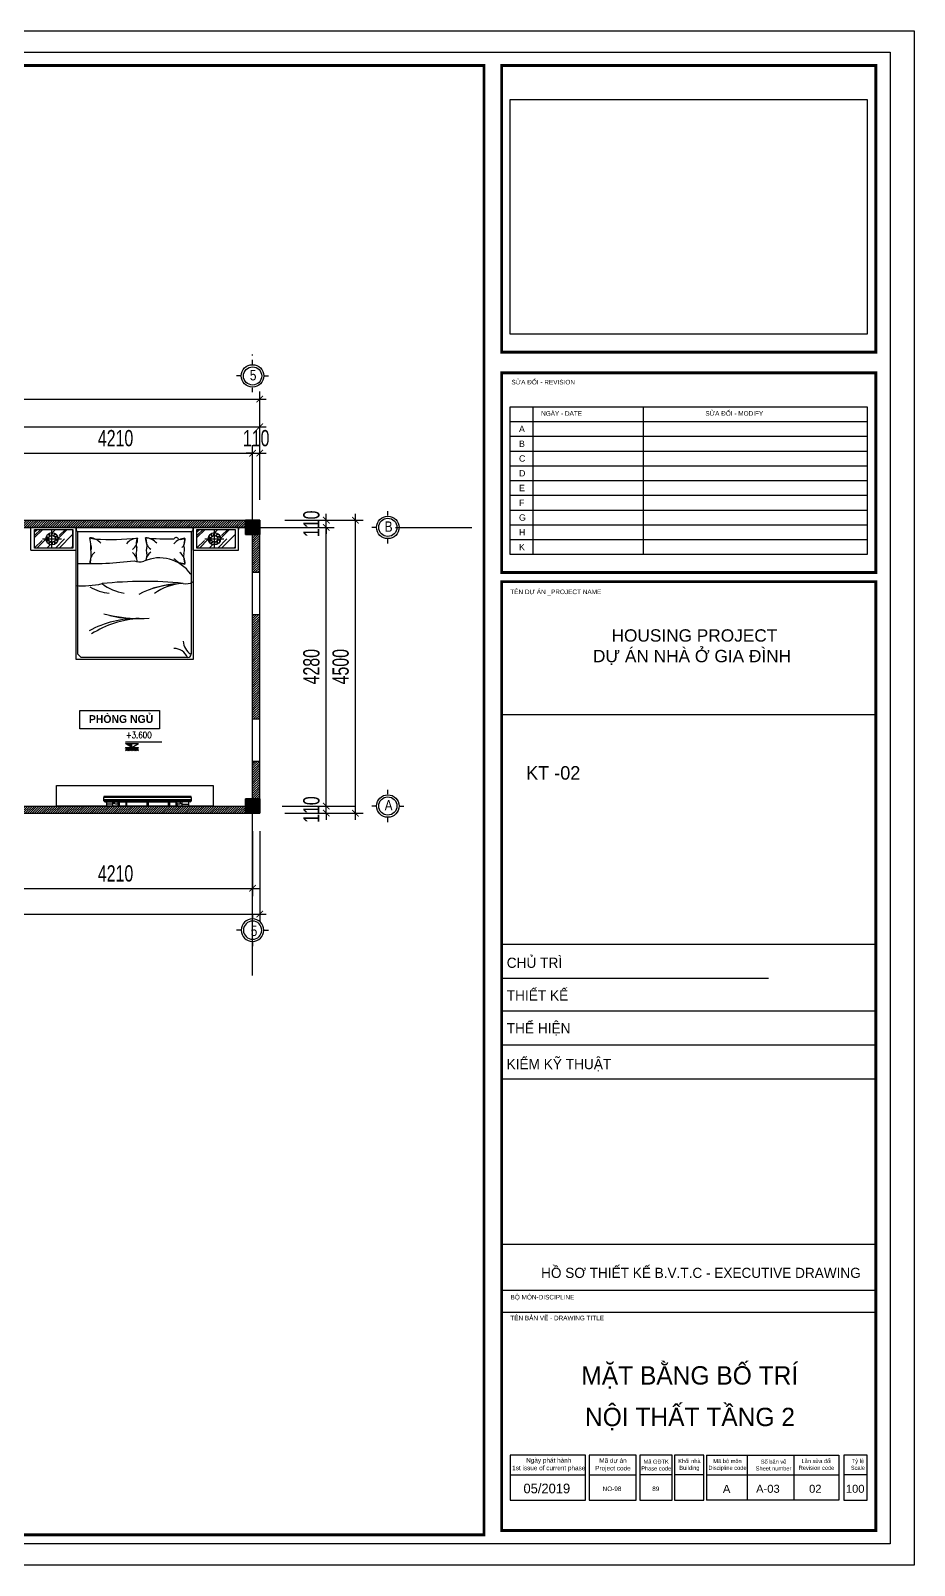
# Model space of a CAD drawing. Header units: inches. Extents: x 442278 to 842836, y -356313 to 59457.
# Drawn here: x 579833 to 593407, y -306881 to -283309 of the extents above; entities that cross this region are included whole.
import ezdxf
from ezdxf.enums import TextEntityAlignment as Align

# ---------------------------------------------------------------- set-up
doc = ezdxf.new("R2010")
doc.units = ezdxf.units.IN
doc.header["$LTSCALE"] = 250
doc.header["$MEASUREMENT"] = 0
doc.linetypes.add('CENTER', pattern=[50.8, 31.75, -6.35, 6.35, -6.35])
for name, color, linetype in [('-KHAO-5000-TEXT', 7, 'Continuous'), ('3', 9, 'Continuous'), ('blogmythuat.com', 2, 'Continuous'), ('cotcaodo', 37, 'Continuous'), ('damvua', 7, 'Continuous'), ('DIM', 8, 'Continuous'), ('gsgsdfg', 31, 'Continuous'), ('HACTH250', 250, 'Continuous'), ('khungbve', 7, 'Continuous'), ('LA.DIM', 251, 'Continuous'), ('netcat', 32, 'Continuous'), ('NETMANH', 44, 'Continuous'), ('NETTHAY', 8, 'Continuous'), ('NTHAY', 8, 'Continuous'), ('t', 153, 'Continuous'), ('TEXT', 7, 'Continuous'), ('TRUC', 251, 'CENTER'), ('TUONG', 31, 'Continuous'), ('vatlieu', 250, 'Continuous')]:
    doc.layers.add(name, color=color, linetype=linetype)
doc.styles.add('AVANTH', font='')
doc.styles.add('KIEU1', font='', dxfattribs={"height": 250})
doc.styles.add('M1', font='')
doc.styles.add('ROMANSmoi', font='romans.shx', dxfattribs={"width": 0.8})
doc.styles.add('S.STEXT', font='arial.ttf', dxfattribs={"width": 0.7})
doc.styles.get("Standard").update_dxf_attribs({"font": 'arial.ttf'})
doc.styles.add('SWIS721', font='swiss.ttf')
doc.styles.add('VnAvantH', font='', dxfattribs={"width": 0.7})
doc.styles.add('XREF_ISO_A1_VER$0$SWIS721', font='swiss.ttf')
doc.styles.get('AVANTH').set_extended_font_data('.VnAvantH')
doc.styles.get('KIEU1').set_extended_font_data('.VnArial')
doc.styles.get('M1').set_extended_font_data('.VnAvantH')
doc.styles.get('VnAvantH').set_extended_font_data('.VnAvantH')
doc.linetypes.add('CN', pattern='A,676.874288,-193.500228,["cn",AVANTH,S=240.510514,R=359.931402,X=0,Y=-131.162874],-671.885549,746.79278', length=2289.052845)
doc.linetypes.add('TX', pattern='A,676.874288,-193.500228,["tx",AVANTH,S=240.510514,R=359.931402,X=0,Y=-131.162874],-560.72896,746.79278', length=2177.896256)
doc.dimstyles.new('S.DIM100', dxfattribs={"dimtxt": 250, "dimasz": 100, "dimexe": 120, "dimexo": 0, "dimgap": 100, "dimtad": 1, "dimdec": 0, "dimzin": 13, "dimdsep": 46, "dimtxsty": 'S.STEXT', "dimblk": 'ARCHTICK', "dimblk1": 'ARCHTICK', "dimcen": 0, "dimdle": 100, "dimclrd": 251, "dimclre": 251, "dimclrt": 60, "dimadec": 0, "dimazin": 0, "dimtfac": 1, "dimtdec": 0, "dimtix": 1, "dimtmove": 2, "dimatfit": 3, "dimfxl": 1, "dimtolj": 1, "dimtzin": 13, "dimarcsym": 0})
pattern_1 = [(45, (286600.225, -593223.2), (-17.6776695, 17.6776695), [])]

# ---------------------------------------------------------------- blocks, each defined once
blk = doc.blocks.new('_ArchTick')
at = {"color": 0, "linetype": 'ByBlock', "const_width": 0.15}
blk.add_lwpolyline([(-0.5, -0.5), (0.5, 0.5)], dxfattribs=at)
blk = doc.blocks.new('*D978')
at = {"layer": 'DEFPOINTS', "color": 0, "transparency": 16777216}
for p in [(583242, -289797), (579032, -290516), (583242, -290516)]:
    blk.add_point(p, dxfattribs=at)
at = {"layer": 'LA.DIM', "color": 251, "lineweight": -2, "transparency": 16777216}
for p, q in [((579032, -290516), (579032, -289677)), ((583242, -290516), (583242, -289677)), ((578932, -289797), (583342, -289797))]:
    blk.add_line(p, q, dxfattribs=at)
at = {"layer": 'LA.DIM', "color": 251, "lineweight": -2, "transparency": 16777216, "xscale": 100, "yscale": 100, "zscale": 100, "rotation": 180}
blk.add_blockref('_ArchTick', (579032, -289797), dxfattribs=at)
at = {"layer": 'LA.DIM', "color": 251, "lineweight": -2, "transparency": 16777216, "xscale": 100, "yscale": 100, "zscale": 100}
blk.add_blockref('_ArchTick', (583242, -289797), dxfattribs=at)
at = {"layer": 'LA.DIM', "color": 60, "transparency": 16777216, "insert": (581137, -289569), "char_height": 250, "attachment_point": 5, "style": 'S.STEXT'}
blk.add_mtext('\\A1;4210', dxfattribs=at)
blk = doc.blocks.new('*D979')
at = {"layer": 'DEFPOINTS', "color": 0, "transparency": 16777216}
for p in [(583352, -289797), (583242, -290516), (583352, -290516)]:
    blk.add_point(p, dxfattribs=at)
at = {"layer": 'LA.DIM', "color": 251, "lineweight": -2, "transparency": 16777216}
for p, q in [((583242, -290516), (583242, -289677)), ((583352, -290516), (583352, -289677)), ((583242, -289797), (583142, -289797)), ((583242, -289797), (583352, -289797)), ((583352, -289797), (583452, -289797))]:
    blk.add_line(p, q, dxfattribs=at)
at = {"layer": 'LA.DIM', "color": 251, "lineweight": -2, "transparency": 16777216, "xscale": 100, "yscale": 100, "zscale": 100}
blk.add_blockref('_ArchTick', (583242, -289797), dxfattribs=at)
at = {"layer": 'LA.DIM', "color": 251, "lineweight": -2, "transparency": 16777216, "xscale": 100, "yscale": 100, "zscale": 100, "rotation": 180}
blk.add_blockref('_ArchTick', (583352, -289797), dxfattribs=at)
at = {"layer": 'LA.DIM', "color": 60, "transparency": 16777216, "insert": (583297, -289569), "char_height": 250, "attachment_point": 5, "style": 'S.STEXT'}
blk.add_mtext('\\A1;110', dxfattribs=at)
blk = doc.blocks.new('*D982')
at = {"layer": 'DEFPOINTS', "color": 0, "transparency": 16777216}
for p in [(583352, -289393), (565352, -290516), (583352, -290516)]:
    blk.add_point(p, dxfattribs=at)
at = {"layer": 'LA.DIM', "color": 251, "lineweight": -2, "transparency": 16777216}
for p, q in [((565252, -289393), (583452, -289393)), ((565352, -290516), (565352, -289273)), ((583352, -290516), (583352, -289273))]:
    blk.add_line(p, q, dxfattribs=at)
at = {"layer": 'LA.DIM', "color": 251, "lineweight": -2, "transparency": 16777216, "xscale": 100, "yscale": 100, "zscale": 100, "rotation": 180}
blk.add_blockref('_ArchTick', (565352, -289393), dxfattribs=at)
at = {"layer": 'LA.DIM', "color": 251, "lineweight": -2, "transparency": 16777216, "xscale": 100, "yscale": 100, "zscale": 100}
blk.add_blockref('_ArchTick', (583352, -289393), dxfattribs=at)
at = {"layer": 'LA.DIM', "color": 60, "transparency": 16777216, "insert": (574352, -289165), "char_height": 250, "attachment_point": 5, "style": 'S.STEXT'}
blk.add_mtext('\\A1;18000', dxfattribs=at)
blk = doc.blocks.new('*D983')
at = {"layer": 'DEFPOINTS', "color": 0, "transparency": 16777216}
for p in [(583352, -288969), (565352, -290506), (583352, -290516)]:
    blk.add_point(p, dxfattribs=at)
at = {"layer": 'LA.DIM', "color": 251, "lineweight": -2, "transparency": 16777216}
for p, q in [((565252, -288969), (583452, -288969)), ((565352, -290506), (565352, -288849)), ((583352, -290516), (583352, -288849))]:
    blk.add_line(p, q, dxfattribs=at)
at = {"layer": 'LA.DIM', "color": 251, "lineweight": -2, "transparency": 16777216, "xscale": 100, "yscale": 100, "zscale": 100, "rotation": 180}
blk.add_blockref('_ArchTick', (565352, -288969), dxfattribs=at)
at = {"layer": 'LA.DIM', "color": 251, "lineweight": -2, "transparency": 16777216, "xscale": 100, "yscale": 100, "zscale": 100}
blk.add_blockref('_ArchTick', (583352, -288969), dxfattribs=at)
at = {"layer": 'LA.DIM', "color": 60, "transparency": 16777216, "insert": (574352, -288741), "char_height": 250, "attachment_point": 5, "style": 'S.STEXT'}
blk.add_mtext('\\A1;18000', dxfattribs=at)
blk = doc.blocks.new('*D987')
at = {"layer": 'DEFPOINTS', "color": 0, "transparency": 16777216}
for p in [(579032, -295603), (583242, -295603), (583242, -296483)]:
    blk.add_point(p, dxfattribs=at)
at = {"layer": 'LA.DIM', "color": 251, "lineweight": -2, "transparency": 16777216}
for p, q in [((579032, -295603), (579032, -296603)), ((583242, -295603), (583242, -296603)), ((578932, -296483), (583342, -296483))]:
    blk.add_line(p, q, dxfattribs=at)
at = {"layer": 'LA.DIM', "color": 251, "lineweight": -2, "transparency": 16777216, "xscale": 100, "yscale": 100, "zscale": 100, "rotation": 180}
blk.add_blockref('_ArchTick', (579032, -296483), dxfattribs=at)
at = {"layer": 'LA.DIM', "color": 251, "lineweight": -2, "transparency": 16777216, "xscale": 100, "yscale": 100, "zscale": 100}
blk.add_blockref('_ArchTick', (583242, -296483), dxfattribs=at)
at = {"layer": 'LA.DIM', "color": 60, "transparency": 16777216, "insert": (581137, -296255), "char_height": 250, "attachment_point": 5, "style": 'S.STEXT'}
blk.add_mtext('\\A1;4210', dxfattribs=at)
blk = doc.blocks.new('*D989')
at = {"layer": 'DEFPOINTS', "color": 0, "transparency": 16777216}
for p in [(565352, -295603), (583352, -295603), (583352, -296879)]:
    blk.add_point(p, dxfattribs=at)
at = {"layer": 'LA.DIM', "color": 251, "lineweight": -2, "transparency": 16777216}
for p, q in [((565352, -295603), (565352, -296999)), ((583352, -295603), (583352, -296999)), ((565252, -296879), (583452, -296879))]:
    blk.add_line(p, q, dxfattribs=at)
at = {"layer": 'LA.DIM', "color": 251, "lineweight": -2, "transparency": 16777216, "xscale": 100, "yscale": 100, "zscale": 100, "rotation": 180}
blk.add_blockref('_ArchTick', (565352, -296879), dxfattribs=at)
at = {"layer": 'LA.DIM', "color": 251, "lineweight": -2, "transparency": 16777216, "xscale": 100, "yscale": 100, "zscale": 100}
blk.add_blockref('_ArchTick', (583352, -296879), dxfattribs=at)
at = {"layer": 'LA.DIM', "color": 60, "transparency": 16777216, "insert": (574352, -296651), "char_height": 250, "attachment_point": 5, "style": 'S.STEXT'}
blk.add_mtext('\\A1;18000', dxfattribs=at)
blk = doc.blocks.new('vongtrondim')
at = {"layer": 'damvua'}
blk.add_circle((0, 0), 175, dxfattribs=at)
at = {"layer": 'NTHAY'}
for p, q in [((0, 226), (0, 309)), ((-226, 0), (-309, 0)), ((226, 0), (309, 0)), ((0, -309), (0, -226))]:
    blk.add_line(p, q, dxfattribs=at)
blk.add_circle((0, 0), 216, dxfattribs=at)
blk = doc.blocks.new('*D995')
at = {"layer": 'DEFPOINTS', "color": 0, "transparency": 16777216}
for p in [(583735, -290828), (584822, -290828), (583735, -295328)]:
    blk.add_point(p, dxfattribs=at)
at = {"layer": 'LA.DIM', "color": 251, "lineweight": -2, "transparency": 16777216}
for p, q in [((583735, -290828), (584942, -290828)), ((584822, -295428), (584822, -290728)), ((583735, -295328), (584942, -295328))]:
    blk.add_line(p, q, dxfattribs=at)
at = {"layer": 'LA.DIM', "color": 251, "lineweight": -2, "transparency": 16777216, "xscale": 100, "yscale": 100, "zscale": 100}
for p, rotation in [((584822, -290828), 90), ((584822, -295328), 270)]:
    blk.add_blockref('_ArchTick', p, dxfattribs=dict(at, rotation=rotation))
at = {"layer": 'LA.DIM', "color": 60, "transparency": 16777216, "insert": (584595, -293078), "char_height": 250, "attachment_point": 5, "rotation": 90, "style": 'S.STEXT'}
blk.add_mtext('\\A1;4500', dxfattribs=at)
blk = doc.blocks.new('*D996')
at = {"layer": 'DEFPOINTS', "color": 0, "transparency": 16777216}
for p in [(583735, -295218), (583735, -295328), (584374, -295218)]:
    blk.add_point(p, dxfattribs=at)
at = {"layer": 'LA.DIM', "color": 251, "lineweight": -2, "transparency": 16777216}
for p, q in [((584374, -295218), (584374, -295118)), ((583735, -295218), (584494, -295218)), ((583735, -295328), (584494, -295328)), ((584374, -295328), (584374, -295218)), ((584374, -295328), (584374, -295428))]:
    blk.add_line(p, q, dxfattribs=at)
at = {"layer": 'LA.DIM', "color": 251, "lineweight": -2, "transparency": 16777216, "xscale": 100, "yscale": 100, "zscale": 100}
for p, rotation in [((584374, -295218), 270), ((584374, -295328), 90)]:
    blk.add_blockref('_ArchTick', p, dxfattribs=dict(at, rotation=rotation))
at = {"layer": 'LA.DIM', "color": 60, "transparency": 16777216, "insert": (584146, -295273), "char_height": 250, "attachment_point": 5, "rotation": 90, "style": 'S.STEXT'}
blk.add_mtext('\\A1;110', dxfattribs=at)
blk = doc.blocks.new('*D997')
at = {"layer": 'DEFPOINTS', "color": 0, "transparency": 16777216}
for p in [(583735, -290938), (584374, -290938), (583735, -295218)]:
    blk.add_point(p, dxfattribs=at)
at = {"layer": 'LA.DIM', "color": 251, "lineweight": -2, "transparency": 16777216}
for p, q in [((584374, -295318), (584374, -290838)), ((583735, -290938), (584494, -290938)), ((583735, -295218), (584494, -295218))]:
    blk.add_line(p, q, dxfattribs=at)
at = {"layer": 'LA.DIM', "color": 251, "lineweight": -2, "transparency": 16777216, "xscale": 100, "yscale": 100, "zscale": 100}
for p, rotation in [((584374, -290938), 90), ((584374, -295218), 270)]:
    blk.add_blockref('_ArchTick', p, dxfattribs=dict(at, rotation=rotation))
at = {"layer": 'LA.DIM', "color": 60, "transparency": 16777216, "insert": (584146, -293078), "char_height": 250, "attachment_point": 5, "rotation": 90, "style": 'S.STEXT'}
blk.add_mtext('\\A1;4280', dxfattribs=at)
blk = doc.blocks.new('*D998')
at = {"layer": 'DEFPOINTS', "color": 0, "transparency": 16777216}
for p in [(583735, -290828), (584374, -290828), (583735, -290938)]:
    blk.add_point(p, dxfattribs=at)
at = {"layer": 'LA.DIM', "color": 251, "lineweight": -2, "transparency": 16777216}
for p, q in [((583735, -290828), (584494, -290828)), ((584374, -290828), (584374, -290728)), ((584374, -290938), (584374, -290828)), ((583735, -290938), (584494, -290938)), ((584374, -290938), (584374, -291038))]:
    blk.add_line(p, q, dxfattribs=at)
at = {"layer": 'LA.DIM', "color": 251, "lineweight": -2, "transparency": 16777216, "xscale": 100, "yscale": 100, "zscale": 100}
for p, rotation in [((584374, -290828), 270), ((584374, -290938), 90)]:
    blk.add_blockref('_ArchTick', p, dxfattribs=dict(at, rotation=rotation))
at = {"layer": 'LA.DIM', "color": 60, "transparency": 16777216, "insert": (584146, -290883), "char_height": 250, "attachment_point": 5, "rotation": 90, "style": 'S.STEXT'}
blk.add_mtext('\\A1;110', dxfattribs=at)
blk = doc.blocks.new('KHUNG CHUAN SEICO')
at = {"layer": 'DEFPOINTS', "lineweight": -3, "ltscale": 2000}
blk.add_lwpolyline([(0, 397.16), (572.13, 397.16), (572.13, 0), (0, 0)], close=True, dxfattribs=at)
at = {"layer": 'gsgsdfg'}
blk.add_lwpolyline([(0, 397.16), (572.13, 397.16), (572.13, 0), (0, 0)], close=True, dxfattribs=at)
blk.add_lwpolyline([(0, 397.16), (572.13, 397.16), (572.13, 0), (0, 0)], close=True, dxfattribs=at)
at = {"layer": 'khungbve', "color": 7}
for p, q in [((465.32, 160.79), (562.18, 160.79)), ((465.32, 143.49), (562.18, 143.49)), ((465.32, 134.68), (562.18, 134.68)), ((465.32, 125.87), (562.18, 125.87)), ((465.32, 125.87), (562.18, 125.87)), ((465.32, 125.87), (562.18, 125.87))]:
    blk.add_line(p, q, dxfattribs=at)
at = {"layer": 'khungbve', "linetype": 'Continuous', "ltscale": 15}
blk.add_line((465.32, 151.98), (534.43, 151.98), dxfattribs=at)
at = {"layer": 'NETTHAY', "ltscale": 0.5}
for points, const_width in [([(26.26, 388.15), (460.75, 388.15), (460.75, 7.88), (26.26, 7.88), (26.26, 388.51)], 0.743), ([(465.32, 388.15), (562.18, 388.15), (562.18, 313.94), (465.32, 313.94), (465.32, 388.51)], 0.74), ([(465.32, 308.63), (562.18, 308.63), (562.18, 256.95), (465.32, 256.95), (465.32, 309)], 0.74), ([(465.32, 254.56), (562.18, 254.56), (562.18, 9.02), (465.32, 9.02), (465.32, 254.56)], 0.74)]:
    blk.add_lwpolyline(points, dxfattribs=dict(at, const_width=const_width))
at = {"layer": 'NTHAY', "lineweight": -3, "ltscale": 2000}
for p, q in [((473.5, 261.64), (473.5, 299.84)), ((502.03, 261.64), (502.03, 299.84)), ((467.64, 296.02), (559.96, 296.02)), ((467.64, 292.2), (559.96, 292.2)), ((467.64, 288.38), (559.96, 288.38)), ((467.64, 284.56), (559.96, 284.56)), ((467.64, 280.74), (559.96, 280.74)), ((467.64, 276.92), (559.96, 276.92)), ((467.64, 273.1), (559.96, 273.1)), ((467.64, 269.28), (559.96, 269.28)), ((467.64, 265.46), (559.96, 265.46)), ((562.18, 83.01), (465.32, 83.01)), ((465.32, 71.23), (562.18, 71.23)), ((562.18, 65.43), (465.32, 65.43)), ((518.31, 28.54), (518.31, 16.88)), ((528.91, 28.54), (528.91, 16.88)), ((540.91, 28.54), (540.91, 16.88)), ((467.54, 23.38), (487.01, 23.38)), ((487.99, 23.38), (500.13, 23.38)), ((509.43, 23.38), (501.12, 23.38)), ((517.65, 23.38), (510.09, 23.38)), ((518.31, 23.38), (552.56, 23.38)), ((559.96, 23.38), (553.87, 23.38))]:
    blk.add_line(p, q, dxfattribs=at)
for points in [[(24.06, 391.61), (565.91, 391.61), (565.91, 5.55), (24.06, 5.55)], [(467.54, 379.35), (559.96, 379.35), (559.96, 318.63), (467.54, 318.63)], [(467.54, 299.84), (559.96, 299.84), (559.96, 261.64), (467.54, 261.64)], [(562.18, 254.56), (465.32, 254.56), (465.32, 220.15), (562.18, 220.15)], [(487.01, 28.54), (467.54, 28.54), (467.54, 16.88), (487.01, 16.88)], [(500.13, 28.54), (487.99, 28.54), (487.99, 16.88), (500.13, 16.88)], [(501.12, 16.88), (509.43, 16.88), (509.43, 28.54), (501.12, 28.54)], [(510.09, 16.88), (517.65, 16.88), (517.65, 28.54), (510.09, 28.54)], [(553.87, 16.88), (559.96, 16.88), (559.96, 28.54), (553.87, 28.54)]]:
    blk.add_lwpolyline(points, close=True, dxfattribs=at)
at = {"layer": 'NTHAY', "lineweight": -3, "ltscale": 2000, "const_width": 0.329}
blk.add_lwpolyline([(465.32, 308.63), (562.18, 308.63), (562.18, 256.95), (465.32, 256.95)], close=True, dxfattribs=at)
at = {"layer": 'NTHAY', "lineweight": -3, "ltscale": 2000}
blk.add_lwpolyline([(518.31, 28.54), (552.56, 28.54), (552.56, 16.88), (518.31, 16.88)], dxfattribs=at)
at = {"layer": '-KHAO-5000-TEXT', "linetype": 'Continuous', "ltscale": 15, "style": 'AVANTH', "oblique": 360}
for s, height, p in [('chñ tr×', 2.644, (466.64, 155.94)), ('THIÕT KÕ', 2.644, (466.64, 147.49)), ('thÓ hiÖn', 2.644, (466.64, 139)), ('KIÓM Kü THUËT', 2.6441, (466.59, 129.72))]:
    blk.add_text(s, height=height, rotation=360, dxfattribs=at).set_placement(p, align=Align.MIDDLE_LEFT)
at = {"layer": '3', "ltscale": 0.5, "style": 'VnAvantH'}
for tag, height, p in [('DRAWING1', 4.75, (514.01, 46.77)), ('DRAWING2', 4.75, (514.07, 36.02)), ('DATE', 2.5, (477.02, 18.64))]:
    blk.add_attdef(tag, text='', height=height, dxfattribs=at).set_placement(p, align=Align.CENTER)
at = {"layer": 't', "lineweight": -3}
for s, insert, char_height, width, attachment_point, style in [('{\\fArial|b0|i0|c0|p34;SỬA ĐỔI - REVISION}', (467.85, 306.8), 1.1889, 39.4464, 1, 'XREF_ISO_A1_VER$0$SWIS721'), ('{\\fArial|b0|i0|c0|p34;NGÀY - DATE}', (475.53, 298.7), 1.1889, 39.4464, 1, 'XREF_ISO_A1_VER$0$SWIS721'), ('{\\fArial|b0|i0|c0|p34;SỬA ĐỔI - MODIFY}', (518.05, 298.7), 1.1889, 39.4464, 1, 'XREF_ISO_A1_VER$0$SWIS721'), ('{\\f.VnArialH|b0|i0|c0|p34;a}', (469.81, 294.91), 1.6436, 39.4464, 1, 'XREF_ISO_A1_VER$0$SWIS721'), ('{\\fArial|b0|i0|c0|p34;TÊN DỰ ÁN _PROJECT NAME}', (467.56, 252.53), 1.1889, 39.4464, 1, 'XREF_ISO_A1_VER$0$SWIS721'), ('{\\fArial|b0|i0|c0|p34; HOUSING PROJECT\\PDỰ ÁN NHÀ Ở GIA ĐÌNH}', (514.6, 242.24), 3.1952, 131.0539, 2, 'XREF_ISO_A1_VER$0$SWIS721'), ('{\\fArial|b0|i0|c0|p34;BỘ\\f.VnArial NarrowH|b0|i0|c0|p34; \\fArial|b0|i0|c0|p34;MÔN-DISCIPLINE}', (467.63, 69.99), 1.1889, 39.4464, 1, 'XREF_ISO_A1_VER$0$SWIS721'), ('{\\fArial|b0|i0|c0|p34;TÊN BẢN VẼ - DRAWING TITLE}', (467.58, 64.59), 1.1834, 31.9189, 1, 'XREF_ISO_A1_VER$0$SWIS721'), ('{\\fArial|b0|i0|c0|p34;Mã dự án\\PProject code}', (494.14, 25.95), 1.1834, 16.9056, 5, 'XREF_ISO_A1_VER$0$SWIS721'), ('{\\fArial|b0|i0|c0|p34;Mã G\\fArial|b0|i0|c238|p34;ĐTK\\PPh\\fArial|b0|i0|c0|p34;ase code}', (505.32, 25.94), 1.0519, 16.9056, 5, 'XREF_ISO_A1_VER$0$SWIS721'), ('{\\fArial|b0|i0|c0|p34;Khố\\fArial|b0|i0|c238|p34;i nh\\fArial|b0|i0|c0|p34;à\\fArial|b0|i0|c238|p34;\\PBuilding}', (513.92, 25.94), 1.0519, 16.9056, 5, 'XREF_ISO_A1_VER$0$SWIS721'), ('{\\fArial|b0|i0|c0|p34;Mã\\fArial|b0|i0|c238|p34; b\\fArial|b0|i0|c0|p34;ộ\\fArial|b0|i0|c238|p34; m\\fArial|b0|i0|c0|p34;ô\\fArial|b0|i0|c238|p34;n\\PD\\fArial|b0|i0|c0|p34;iscipline code}', (523.78, 25.94), 1.0519, 16.9056, 5, 'XREF_ISO_A1_VER$0$SWIS721'), ('{\\fArial|b0|i0|c0|p34;Số bản vẽ\\PSheet number}', (535.7, 25.94), 1.0519, 16.9056, 5, 'XREF_ISO_A1_VER$0$SWIS721'), ('{\\fArial|b0|i0|c0|p34;Lầ\\fArial|b0|i0|c238|p34;n s\\fArial|b0|i0|c0|p34;ử\\fArial|b0|i0|c238|p34;a đ\\fArial|b0|i0|c0|p34;ổi\\PRevision code}', (546.82, 26.1), 1.0519, 16.9056, 5, 'XREF_ISO_A1_VER$0$SWIS721'), ('{\\fArial|b0|i0|c0|p34;Tỷ lệ\\PScale}', (557.54, 26.1), 1.0519, 16.9056, 5, 'XREF_ISO_A1_VER$0$SWIS721'), ('{\\fArial|b0|i0|c0|p34;NO-98}', (493.89, 19.79), 1.1834, 16.9056, 5, 'XREF_ISO_A1_VER$0$SWIS721'), ('{\\fArial|b0|i0|c0|p34;89}', (505.22, 19.79), 1.1834, 16.9056, 5, 'XREF_ISO_A1_VER$0$SWIS721'), ('{\\fArial|b0|i0|c0|p34;A}', (523.56, 19.79), 2.0709, 16.9056, 5, 'SWIS721'), ('{\\fArial|b0|i0|c0|p34;A-03}', (534.24, 19.79), 2.0709, 16.9056, 5, 'SWIS721'), ('{\\fArial|b0|i0|c0|p34;02}', (546.51, 19.79), 2.0709, 16.9056, 5, 'SWIS721'), ('{\\fArial|b0|i0|c0|p34;100}', (556.83, 19.79), 2.0709, 16.9056, 5, 'SWIS721')]:
    blk.add_mtext(s, dxfattribs=dict(at, insert=insert, char_height=char_height, width=width, attachment_point=attachment_point, style=style))
at = {"layer": 't', "lineweight": 9, "char_height": 1.6436, "width": 39.4464, "attachment_point": 1, "style": 'XREF_ISO_A1_VER$0$SWIS721'}
for s, insert in [('{\\f.VnArialH|b0|i0|c0|p34;b}', (469.81, 291.09)), ('{\\f.VnArialH|b0|i0|c0|p34;c}', (469.81, 287.27)), ('{\\f.VnArialH|b0|i0|c0|p34;d}', (469.81, 283.45)), ('{\\f.VnArialH|b0|i0|c0|p34;e}', (469.81, 279.63)), ('{\\f.VnArialH|b0|i0|c0|p34;f}', (469.81, 275.81)), ('{\\f.VnArialH|b0|i0|c0|p34;g}', (469.81, 271.99)), ('{\\f.VnArialH|b0|i0|c0|p34;h}', (469.81, 268.17)), ('{\\f.VnArialH|b0|i0|c0|p34;k}', (469.81, 264.35))]:
    blk.add_mtext(s, dxfattribs=dict(at, insert=insert))
at = {"layer": 't', "lineweight": -3, "insert": (477.52, 26), "char_height": 1.1834, "attachment_point": 5, "style": 'XREF_ISO_A1_VER$0$SWIS721'}
blk.add_mtext('Ngày phát hành\\P1st issue of current phase', dxfattribs=at)
at = {"layer": 'TEXT', "lineweight": -3, "style": 'M1'}
blk.add_text('hå s¬ thiÕt kÕ b.v.t.c - executive drawing', height=2.6298, dxfattribs=at).set_placement((475.54, 74.37))
blk = doc.blocks.new('cot')
at = {"layer": 'vatlieu', "ltscale": 5}
blk.add_hatch(color=256, dxfattribs=at).paths.add_polyline_path([(507167159, 33335579), (507167032, 33335579), (507167159, 33335503)])
at = {"layer": 'vatlieu', "ltscale": 0.5}
h = blk.add_hatch(dxfattribs=at)
h.set_pattern_fill('ANSI31', color=256, scale=150, style=0)
h.set_pattern_definition([(45, (0, 0), (-13.25825214725, 13.25825214725), [])])
h.paths.add_polyline_path([(507167284, 33335440), (507167284, 33335503), (507167033, 33335503), (507167033, 33335440)])
at = {"layer": 'cotcaodo'}
for p, q in [((507167032, 33335614), (507167735, 33335614)), ((507167159, 33335503), (507167032, 33335579)), ((507167032, 33335579), (507167286, 33335579)), ((507167159, 33335503), (507167286, 33335579)), ((507167159, 33335503), (507167159, 33335579))]:
    blk.add_line(p, q, dxfattribs=at)
at = {"layer": 'damvua', "ltscale": 5}
blk.add_line((507167033, 33335503), (507167284, 33335503), dxfattribs=at)
blk = doc.blocks.new('dsadasdasdas')
h = blk.add_hatch()
h.set_pattern_fill('ANSI31,_O', color=8, scale=40, angle=90)
h.set_pattern_definition([(135, (71187.0773, -65177.9137), (-3.5355339, -3.5355339), [])])
h.paths.add_polyline_path([(78955, 18961), (78955, 18943), (78939, 18943), (78939, 18961)])
h = blk.add_hatch()
h.set_pattern_fill('ANSI31,_O', color=8, scale=40, angle=90)
h.set_pattern_definition([(135, (71513.4773, -65177.9137), (-3.5355339, -3.5355339), [])])
h.paths.add_polyline_path([(79832, 18961), (79832, 18943), (79848, 18943), (79848, 18961)])
at = {"color": 8}
for p, q in [((80062, 18863), (78726, 18863)), ((78861, 18925), (78765, 18925)), ((78887, 18916), (78887, 18876)), ((78942, 18892), (78934, 18876)), ((78942, 18916), (78942, 18876)), ((78942, 18892), (78955, 18892)), ((79846, 18892), (79832, 18892)), ((79846, 18916), (79846, 18876)), ((79846, 18892), (79853, 18876)), ((79901, 18916), (79901, 18876)), ((79927, 18876), (79901, 18876)), ((79927, 18925), (80023, 18925)), ((78723, 18834), (80064, 18834)), ((78723, 18781), (80064, 18781)), ((78726, 18853), (80062, 18853)), ((78754, 18762), (80034, 18762))]:
    blk.add_line(p, q, dxfattribs=at)
for points in [[(79073, 18969), (79073, 18879), (79057, 18879), (79057, 18969)], [(79714, 18969), (79714, 18879), (79730, 18879), (79730, 18969)]]:
    blk.add_lwpolyline(points, dxfattribs=at)
blk.add_lwpolyline([(79402, 18969), (79402, 18879, -0.8844), (79386, 18879), (79386, 18969)], format="xyb", dxfattribs=at)
at = {"layer": 'blogmythuat.com'}
for p, q in [((78739, 18876), (78726, 18863)), ((78726, 18863), (78726, 18853)), ((78739, 18876), (78887, 18876)), ((78887, 18916), (78861, 18916)), ((80049, 18876), (78887, 18876)), ((78955, 18916), (78942, 18916)), ((79832, 18916), (79846, 18916)), ((79901, 18916), (79927, 18916)), ((80049, 18876), (80062, 18863)), ((80062, 18863), (80062, 18853))]:
    blk.add_line(p, q, dxfattribs=at)
for points in [[(78765, 18876), (78765, 18961, -0.414214), (78773, 18969), (78853, 18969, -0.414214), (78861, 18961), (78861, 18876)], [(79832, 18876), (79832, 18961, 0.414214), (79824, 18969), (78963, 18969, 0.414214), (78955, 18961), (78955, 18876)], [(80023, 18876), (80023, 18961, 0.414214), (80015, 18969), (79935, 18969, 0.414214), (79927, 18961), (79927, 18876)]]:
    blk.add_lwpolyline(points, format="xyb", dxfattribs=at)
for points in [[(78955, 18961), (78955, 18943), (78939, 18943), (78939, 18961)], [(79832, 18961), (79832, 18943), (79848, 18943), (79848, 18961)]]:
    blk.add_lwpolyline(points, close=True, dxfattribs=at)
for points in [[(78723, 18781), (78722, 18781), (78722, 18834), (78723, 18834)], [(78723, 18834), (78723, 18853), (78726, 18853)], [(78723, 18781), (78723, 18762), (80064, 18762), (80064, 18781)], [(80062, 18853), (80064, 18853), (80064, 18834)], [(80064, 18834), (80066, 18834), (80066, 18781), (80064, 18781)]]:
    blk.add_lwpolyline(points, dxfattribs=at)
for centre in [(78914, 18745), (79873, 18745)]:
    blk.add_arc(centre, 174, 80.9378, 99.0622, dxfattribs=at)

msp = doc.modelspace()

# ---------------------------------------------------------------- hatches: boundary and pattern name
at = {"layer": 'HACTH250', "linetype": 'TX'}
h = msp.add_hatch(dxfattribs=at)
h.set_pattern_fill('ANSI31', color=256, scale=200, style=0)
h.set_pattern_definition([(45, (287000.225, -593223.2), (-17.6776695, 17.6776695), [])])
h.paths.add_polyline_path([(583131.72, -290828.18), (579141.72, -290828.18), (579141.72, -290938.18), (583131.72, -290938.18)])
h = msp.add_hatch(dxfattribs=at)
h.set_pattern_fill('ANSI31', color=256, scale=200, style=0)
h.set_pattern_definition(pattern_1)
h.paths.add_polyline_path([(583241.72, -291628.18), (583351.72, -291628.18), (583351.72, -291048.18), (583241.72, -291048.18)])
h = msp.add_hatch(dxfattribs=at)
h.set_pattern_fill('ANSI31', color=256, scale=200, style=0)
h.set_pattern_definition(pattern_1)
h.paths.add_polyline_path([(583241.72, -293878.18), (583351.72, -293878.18), (583351.72, -292278.18), (583241.72, -292278.18)])
h = msp.add_hatch(dxfattribs=at)
h.set_pattern_fill('ANSI31', color=256, scale=200, style=0)
h.set_pattern_definition(pattern_1)
h.paths.add_polyline_path([(583241.72, -295108.18), (583351.72, -295108.18), (583351.72, -294528.18), (583241.72, -294528.18)])
h = msp.add_hatch(dxfattribs=at)
h.set_pattern_fill('ANSI31', color=256, scale=200, style=0)
h.set_pattern_definition([(45, (565571.723, -295328.18), (-17.67767, 17.67767), [])])
h.paths.add_polyline_path([(583351.72, -295328.18), (583351.72, -295218.18), (565571.72, -295218.18), (565571.72, -295328.18)])
at = {"layer": 'NETMANH'}
for points in [[(583131.72, -291048.18), (583351.72, -291048.18), (583351.72, -290828.18), (583131.72, -290828.18)], [(583131.72, -291048.18), (583351.72, -291048.18), (583351.72, -290828.18), (583131.72, -290828.18)], [(583131.72, -291048.18), (583351.72, -291048.18), (583351.72, -290828.18), (583131.72, -290828.18)], [(583131.72, -291048.18), (583351.72, -291048.18), (583351.72, -290828.18), (583131.72, -290828.18)], [(583131.72, -295328.18), (583351.72, -295328.18), (583351.72, -295108.18), (583131.72, -295108.18)], [(583131.72, -295328.18), (583351.72, -295328.18), (583351.72, -295108.18), (583131.72, -295108.18)]]:
    msp.add_hatch(color=0, dxfattribs=at).paths.add_polyline_path(points)

# ---------------------------------------------------------------- linework, layer by layer
at = {"color": 8}
for p, q in [((579834.52, -290938.18), (580529.51, -290938.18)), ((579834.52, -290938.18), (580529.51, -290938.18)), ((579890.37, -290968.18), (580480.37, -290968.18)), ((579890.37, -291258.18), (579890.37, -290968.18)), ((579893.37, -290971.18), (580477.37, -290971.18)), ((579893.37, -291095.96), (580018.14, -290971.18)), ((579893.37, -291255.18), (579893.37, -290971.18)), ((579893.37, -291064.85), (579987.03, -290971.18)), ((579893.37, -291008.28), (579930.46, -290971.18)), ((579929.31, -291255.18), (580066.34, -291118.15)), ((580016.16, -291112.4), (580304.57, -291112.4)), ((580160.37, -291256.6), (580160.37, -290968.19)), ((580166.12, -291018.37), (580213.31, -290971.18)), ((580212.15, -291255.18), (580351.48, -291115.85)), ((580254.56, -291110.95), (580394.32, -290971.18)), ((580271.54, -291255.18), (580477.37, -291049.36)), ((580272.28, -291064.94), (580366.04, -290971.18)), ((580477.37, -290971.18), (580477.37, -291255.18)), ((580480.37, -290968.18), (580480.37, -291258.18)), ((580529.51, -290938.04), (580529.51, -290969.84)), ((580529.51, -290969.84), (580529.51, -290938.04)), ((580559.51, -292888.04), (580559.51, -290999.84)), ((582299.16, -290999.84), (582299.16, -292888.04)), ((582329.16, -290938.18), (583024.15, -290938.18)), ((582329.16, -290938.18), (583024.15, -290938.18)), ((582385, -290968.18), (582975, -290968.18)), ((582385, -291258.18), (582385, -290968.18)), ((582388, -290971.18), (582972, -290971.18)), ((582388, -291095.96), (582512.78, -290971.18)), ((582388, -291255.18), (582388, -290971.18)), ((582388, -291064.85), (582481.66, -290971.18)), ((582388, -291008.28), (582425.09, -290971.18)), ((582423.94, -291255.18), (582560.97, -291118.15)), ((582510.79, -291112.4), (582799.2, -291112.4)), ((582655, -291256.6), (582655, -290968.19)), ((582660.75, -291018.37), (582707.94, -290971.18)), ((582706.78, -291255.18), (582846.11, -291115.85)), ((582749.19, -291110.95), (582888.96, -290971.18)), ((582766.18, -291255.18), (582972, -291049.36)), ((582766.91, -291064.94), (582860.67, -290971.18)), ((582972, -290971.18), (582972, -291255.18)), ((582975, -290968.18), (582975, -291258.18)), ((583024.15, -290938.04), (583024.15, -290969.84)), ((583024.15, -290969.84), (583024.15, -290938.04)), ((580480.37, -291258.18), (579890.37, -291258.18)), ((579893.37, -291254.35), (580007.82, -291139.89)), ((580477.37, -291255.18), (579893.37, -291255.18)), ((580082.04, -291255.18), (580130.86, -291206.36)), ((580110.32, -291255.18), (580116.72, -291248.79)), ((580461.05, -291255.18), (580477.37, -291238.87)), ((582975, -291258.18), (582385, -291258.18)), ((582388, -291254.35), (582502.45, -291139.89)), ((582972, -291255.18), (582388, -291255.18)), ((582576.67, -291255.18), (582625.49, -291206.36)), ((582604.96, -291255.18), (582611.35, -291248.79)), ((582955.68, -291255.18), (582972, -291238.87)), ((580609.51, -292938.04), (580559.51, -292888.04)), ((582249.16, -292938.04), (580609.51, -292938.04))]:
    msp.add_line(p, q, dxfattribs=at)
at = {"linetype": 'TX'}
for p, q in [((583241.72, -291628.18), (583351.72, -291628.18)), ((583241.72, -292278.18), (583351.72, -292278.18)), ((583241.72, -293878.18), (583351.72, -293878.18)), ((583241.72, -294528.18), (583351.72, -294528.18)), ((583241.72, -294528.18), (583351.72, -294528.18))]:
    msp.add_line(p, q, dxfattribs=at)
msp.add_lwpolyline([(580230.15, -294904.98), (582634.33, -294904.98), (582634.33, -295218.18), (580230.15, -295218.18)], close=True, dxfattribs=at)
at = {"color": 8}
for centre, radius in [((580160.37, -291112.4), 94.2), ((580160.37, -291112.4), 51.04), ((582655, -291112.4), 94.2), ((582655, -291112.4), 51.04)]:
    msp.add_circle(centre, radius, dxfattribs=at)
for centre, radius, start, end in [((580125.64, -291050.41), 60.52, 208.170031, 254.489749), ((580121.64, -291054.94), 46.16, 196.300173, 256.538024), ((580168.71, -291041.84), 60.52, 172.170031, 218.489749), ((580162.81, -291043.15), 46.16, 160.300173, 220.538024), ((580208.59, -291060.22), 60.52, 136.170031, 182.489749), ((580203.04, -291057.81), 46.16, 124.300173, 184.538024), ((580230.05, -291098.53), 60.52, 100.170031, 146.489749), ((580226.97, -291093.32), 46.16, 88.300173, 148.538024), ((580224.9, -291142.14), 60.52, 64.170031, 110.489749), ((580225.47, -291136.12), 46.16, 52.300173, 112.538024), ((580195.09, -291174.39), 60.52, 28.170031, 74.489749), ((581050.42, -291122), 308.45, 175.30484, 198.694186), ((579127.63, -291358.08), 1636.38, 4.809846, 9.18918), ((580855.74, -290824.36), 294.8, 247.51785, 264.266962), ((580725.86, -291341.12), 244.96, 40.418902, 85.987096), ((581046.92, -286464.18), 4658.73, 267.285552, 275.246729), ((581490.08, -291347.76), 244.96, 94.012904, 139.581098), ((581279.64, -291123.34), 194.32, 306.571098, 5.889976), ((581628.65, -291186.98), 176.73, 151.77364, 201.698265), ((581792.45, -291116.7), 194.32, 174.110024, 233.428902), ((581241.9, -291221.07), 378.26, 353.494693, 19.186694), ((581935.13, -288214.89), 2901.39, 263.35029, 271.974097), ((581582.01, -291341.12), 244.96, 40.418902, 85.987096), ((582220.74, -291347.76), 244.96, 94.012904, 139.581098), ((582068.88, -291131.19), 37.67, 15.39153, 153.792231), ((582128.04, -290966.59), 156.28, 261.595816, 298.909177), ((582010.3, -291123.34), 194.32, 333.737145, 5.889976), ((582699.62, -291249.34), 517.05, 163.604566, 172.327299), ((582620.27, -291050.41), 60.52, 208.170031, 254.489749), ((582616.27, -291054.94), 46.16, 196.300173, 256.538024), ((582663.34, -291041.84), 60.52, 172.170031, 218.489749), ((582657.44, -291043.15), 46.16, 160.300173, 220.538024), ((582703.22, -291060.22), 60.52, 136.170031, 182.489749), ((582697.67, -291057.81), 46.16, 124.300173, 184.538024), ((582724.68, -291098.53), 60.52, 100.170031, 146.489749), ((582721.61, -291093.32), 46.16, 88.300173, 148.538024), ((582719.53, -291142.14), 60.52, 64.170031, 110.489749), ((582720.1, -291136.12), 46.16, 52.300173, 112.538024), ((582689.72, -291174.39), 60.52, 28.170031, 74.489749), ((580095.26, -291088.68), 46.16, 232.300173, 292.538024), ((580095.83, -291082.66), 60.52, 244.170031, 290.489749), ((580093.76, -291131.48), 46.16, 268.300173, 328.538024), ((580090.68, -291126.27), 60.52, 280.170031, 326.489749), ((580117.69, -291166.98), 46.16, 304.300173, 4.538024), ((580112.14, -291164.58), 60.52, 316.170031, 2.489749), ((580157.92, -291181.64), 46.16, 340.300173, 40.538024), ((580152.02, -291182.96), 60.52, 352.170031, 38.489749), ((580199.09, -291169.85), 46.16, 16.300173, 76.538024), ((580936.3, -291474.13), 194.32, 126.571098, 185.889976), ((580266.58, -291357.68), 495.57, 344.024303, 8.707091), ((580725.18, -291250.82), 44.62, 314.473596, 42.171341), ((578397.05, -291175.13), 2361.83, 357.390542, 358.887645), ((581279.64, -291480.77), 194.32, 4.318127, 53.428902), ((581635.29, -291355.28), 183.37, 175.223285, 196.230044), ((581297.79, -291274.37), 168.11, 337.016965, 7.536756), ((581792.45, -291474.13), 194.32, 126.571098, 172.36406), ((581660.9, -291297.55), 54.72, 142.08329, 220.902005), ((581290.27, -291353.83), 329.9, 343.795435, 3.555412), ((582010.3, -291480.77), 194.32, 354.110024, 53.428902), ((582010.3, -291123.34), 194.32, 320.940423, 333.737145), ((582637.77, -291363.99), 455.2, 176.980146, 197.478972), ((582228.5, -291220.89), 45.87, 165.350608, 223.268443), ((582028.44, -291274.37), 168.11, 337.016965, 7.536756), ((582589.9, -291088.68), 46.16, 232.300173, 292.538024), ((582590.47, -291082.66), 60.52, 244.170031, 290.489749), ((582588.39, -291131.48), 46.16, 268.300173, 328.538024), ((582585.31, -291126.27), 60.52, 280.170031, 326.489749), ((582612.32, -291166.98), 46.16, 304.300173, 4.538024), ((582606.77, -291164.58), 60.52, 316.170031, 2.489749), ((582652.56, -291181.64), 46.16, 340.300173, 40.538024), ((582646.65, -291182.96), 60.52, 352.170031, 38.489749), ((582693.72, -291169.85), 46.16, 16.300173, 76.538024), ((580714.99, -285479.82), 6014.48, 268.445181, 276.751002), ((581006.38, -293261.35), 1786.79, 97.858525, 98.476262), ((580725.86, -291249.71), 244.96, 274.012904, 278.341658), ((581507.09, -291193.73), 272.48, 251.808177, 283.20403), ((581811.85, -291990.78), 584.46, 34.858747, 114.515713), ((582220.74, -291256.35), 244.96, 220.418902, 265.987096), ((581963, -292974.02), 1492.82, 80.725142, 83.518645), ((580638.27, -290525.44), 1310.04, 264.899148, 282.916527), ((581573.31, -297747.34), 5979.59, 84.234668, 96.16548), ((581392.55, -291196.8), 761.31, 232.690709, 260.570844), ((582194.88, -293355.77), 1554.84, 93.678589, 116.870809), ((582508.58, -295235.12), 3455.81, 96.871534, 103.406425), ((582199.27, -292580.71), 779.36, 92.608741, 126.658687), ((582223.22, -291601.88), 202.2, 255.908343, 300.391848), ((581110.18, -291216.11), 735.09, 240.140777, 264.510988), ((581528.51, -290076.84), 2262.77, 255.339382, 269.295167), ((581471.82, -290408.32), 1931.13, 257.394099, 275.428224), ((581469.41, -293881.46), 1542.33, 88.838367, 118.633285), ((581573.38, -293817.75), 1480.1, 92.815489, 122.939348), ((582459.36, -292656.3), 286.19, 186.229372, 234.072231), ((582027.85, -293027.39), 231.52, 22.701872, 88.784033), ((582249.16, -292888.04), 50, 270, 0)]:
    msp.add_arc(centre, radius, start, end, dxfattribs=at)
at = {"layer": 'blogmythuat.com'}
for p, q in [((579834.52, -291288.18), (579834.52, -290938.18)), ((580529.51, -292968.04), (580529.51, -290938.04)), ((580559.51, -290999.84), (581490.51, -290999.84)), ((581490.51, -290999.84), (582299.16, -290999.84)), ((582329.16, -290938.04), (582329.16, -292968.04)), ((582329.16, -291288.18), (582329.16, -290938.18)), ((583024.15, -291288.18), (583024.15, -290938.04)), ((579834.52, -291288.18), (580529.51, -291288.18)), ((582329.16, -291288.18), (583024.15, -291288.18)), ((582329.16, -292968.04), (580529.51, -292968.04))]:
    msp.add_line(p, q, dxfattribs=at)
for centre, start, end in [((580559.51, -290969.84), 180, 270), ((582299.16, -290969.84), 270, 0)]:
    msp.add_arc(centre, 30, start, end, dxfattribs=at)
at = {"layer": 'netcat', "linetype": 'TX'}
for p, q in [((565351.72, -290828.18), (583131.72, -290828.18)), ((583131.72, -290938.18), (579486.72, -290938.18)), ((583241.72, -295108.18), (583241.72, -291048.18)), ((583351.72, -295108.18), (583351.72, -291048.18)), ((564151.72, -295328.18), (583131.72, -295328.18)), ((578921.72, -295218.18), (583131.72, -295218.18))]:
    msp.add_line(p, q, dxfattribs=at)
at = {"layer": 'netcat'}
for points in [[(583131.72, -290828.18), (583351.72, -290828.18), (583351.72, -291048.18), (583131.72, -291048.18)], [(583131.72, -290828.18), (583351.72, -290828.18), (583351.72, -291048.18), (583131.72, -291048.18)], [(583131.72, -295108.18), (583351.72, -295108.18), (583351.72, -295328.18), (583131.72, -295328.18)]]:
    msp.add_lwpolyline(points, close=True, dxfattribs=at)
at = {"layer": 'netcat', "linetype": 'CN'}
for points in [[(583131.72, -291048.18), (583351.72, -291048.18), (583351.72, -290828.18), (583131.72, -290828.18)], [(583131.72, -291048.18), (583351.72, -291048.18), (583351.72, -290828.18), (583131.72, -290828.18)], [(583131.72, -295328.18), (583351.72, -295328.18), (583351.72, -295108.18), (583131.72, -295108.18)]]:
    msp.add_lwpolyline(points, close=True, dxfattribs=at)
at = {"layer": 'NETMANH', "color": 0}
for points in [[(583131.72, -291048.18), (583351.72, -291048.18), (583351.72, -290828.18), (583131.72, -290828.18)], [(583131.72, -291048.18), (583351.72, -291048.18), (583351.72, -290828.18), (583131.72, -290828.18)], [(583131.72, -291048.18), (583351.72, -291048.18), (583351.72, -290828.18), (583131.72, -290828.18)], [(583131.72, -291048.18), (583351.72, -291048.18), (583351.72, -290828.18), (583131.72, -290828.18)], [(583131.72, -295328.18), (583351.72, -295328.18), (583351.72, -295108.18), (583131.72, -295108.18)], [(583131.72, -295328.18), (583351.72, -295328.18), (583351.72, -295108.18), (583131.72, -295108.18)]]:
    msp.add_lwpolyline(points, close=True, dxfattribs=at)
at = {"layer": 'NETTHAY'}
msp.add_lwpolyline([(580588.18, -293750.79), (581813.64, -293750.79), (581813.64, -294033.28), (580588.18, -294033.28)], close=True, dxfattribs=at)
at = {"layer": 'TRUC'}
for p, q in [((583241.72, -297820.6), (583241.72, -288280.95)), ((563212.94, -290938.18), (586608.1, -290938.18)), ((561470.7, -295218.18), (584808.63, -295218.18))]:
    msp.add_line(p, q, dxfattribs=at)

# ---------------------------------------------------------------- block references
at = {"yscale": 0.7000000000116415, "rotation": 180}
msp.add_blockref('dsadasdasdas', (661022.31, -281940.11), dxfattribs=at)
at = {"layer": '3'}
ref = msp.add_blockref('KHUNG CHUAN SEICO', (559449.5, -306881.2), dxfattribs=dict(at, xscale=59.35300561240729, yscale=59.35300561205077, zscale=59.3530056118824))
ref.add_attrib('DRAWING1', 'mÆt b»ng bè trÝ', dxfattribs={"ltscale": 0.5, "height": 281.9268, "style": 'VnAvantH'}).set_placement((589957.8, -304105.12), align=Align.CENTER)
ref.add_attrib('DRAWING2', 'néi thÊt tÇng 2', dxfattribs={"ltscale": 0.5, "height": 281.9268, "style": 'VnAvantH'}).set_placement((589961.25, -304743.33), align=Align.CENTER)
ref.add_attrib('DWNNO', 'kt -02', dxfattribs={"ltscale": 0.5, "height": 207.736, "style": 'VnAvantH'}).set_placement((587860.08, -294813.21), align=Align.CENTER)
ref.add_attrib('DATE', '05/2019', dxfattribs={"ltscale": 0.5, "height": 148.383, "style": 'VnAvantH'}).set_placement((587762.03, -305775.05), align=Align.CENTER)
at = {"layer": 'DIM', "xscale": 0.800000011920929, "yscale": 0.8000000007450581, "zscale": 0.8}
for p in [(583241.72, -288611.61), (585319.08, -290938.18), (585319.08, -295218.18)]:
    msp.add_blockref('vongtrondim', p, dxfattribs=at)
at = {"layer": 'DIM', "xscale": -0.800000011920929, "yscale": 0.8000000007450581, "zscale": 0.8, "rotation": 180}
msp.add_blockref('vongtrondim', (583241.72, -297125.63), dxfattribs=at)
at = {"layer": 'TUONG', "xscale": 0.800000011920929, "yscale": 0.8000000007450581, "zscale": 0.8}
msp.add_blockref('cot', (-405152344.35, -26962723.22), dxfattribs=at)

# ---------------------------------------------------------------- texts
at = {"layer": 'TEXT'}
for s, insert, char_height, width, attachment_point, style in [('{\\f.VnArial NarrowH|b0|i0|c0|p34;5}', (583199.34, -288519.78), 160, 573.6, 1, 'KIEU1'), ('{\\f.VnArial NarrowH|b0|i0|c0|p34;b}', (585270.29, -290846.34), 160, 573.6, 1, 'KIEU1'), ('+3.600', (581294.65, -294077.03), 99.84, 1111.2, 1, 'ROMANSmoi'), ('{\\f.VnArial NarrowH|b0|i0|c0|p34;a}', (585270.29, -295126.34), 160, 573.6, 1, 'KIEU1'), ('{\\f.VnArial NarrowH|b0|i0|c0|p34;5}', (583213.16, -297217.47), 160, 573.6, 7, 'KIEU1')]:
    msp.add_mtext(s, dxfattribs=dict(at, insert=insert, char_height=char_height, width=width, attachment_point=attachment_point, style=style))
at = {"layer": 'TEXT', "ltscale": 0.5, "insert": (580726.44, -293943.46), "char_height": 120, "width": 1950.88, "attachment_point": 7, "rotation": 360}
msp.add_mtext('{\\f.VnAvantH|b1|i0|c0|p34;phßng ngñ}', dxfattribs=at)

# ---------------------------------------------------------------- dimensions: what is measured, and where the dimension line sits
at = {"layer": 'LA.DIM'}
for base, p1, p2, picture, middle in [((583351.72, -288968.53), (565351.72, -290505.56), (583351.72, -290515.56), '*D983', (574351.72, -288740.89)), ((583351.72, -289392.71), (565351.72, -290515.56), (583351.72, -290515.56), '*D982', (574351.72, -289165.06)), ((583241.72, -289797.13), (579031.72, -290515.56), (583241.72, -290515.56), '*D978', (581136.72, -289569.49)), ((583351.72, -289797.13), (583241.72, -290515.56), (583351.72, -290515.56), '*D979', (583296.72, -289569.49)), ((583351.72, -296878.67), (565351.72, -295602.59), (583351.72, -295602.59), '*D989', (574351.72, -296651.02)), ((583241.72, -296483), (579031.72, -295602.59), (583241.72, -295602.59), '*D987', (581136.72, -296255.36))]:
    dim = msp.add_linear_dim(base=base, p1=p1, p2=p2, dimstyle='S.DIM100', dxfattribs=at)
    dim.commit()
    dim.dimension.update_dxf_attribs({"geometry": picture, "text_midpoint": middle})
for base, p1, p2, picture, middle in [((584374.07, -290828.18), (583734.84, -290938.18), (583734.84, -290828.18), '*D998', (584146.43, -290883.18)), ((584822.37, -290828.18), (583734.84, -295328.18), (583734.84, -290828.18), '*D995', (584594.73, -293078.18)), ((584374.07, -290938.18), (583734.84, -295218.18), (583734.84, -290938.18), '*D997', (584146.43, -293078.18)), ((584374.07, -295218.18), (583734.84, -295328.18), (583734.84, -295218.18), '*D996', (584146.43, -295273.18))]:
    dim = msp.add_linear_dim(base=base, p1=p1, p2=p2, angle=90, dimstyle='S.DIM100', dxfattribs=at)
    dim.commit()
    dim.dimension.update_dxf_attribs({"geometry": picture, "text_midpoint": middle})

doc.saveas('drawing.dxf')
